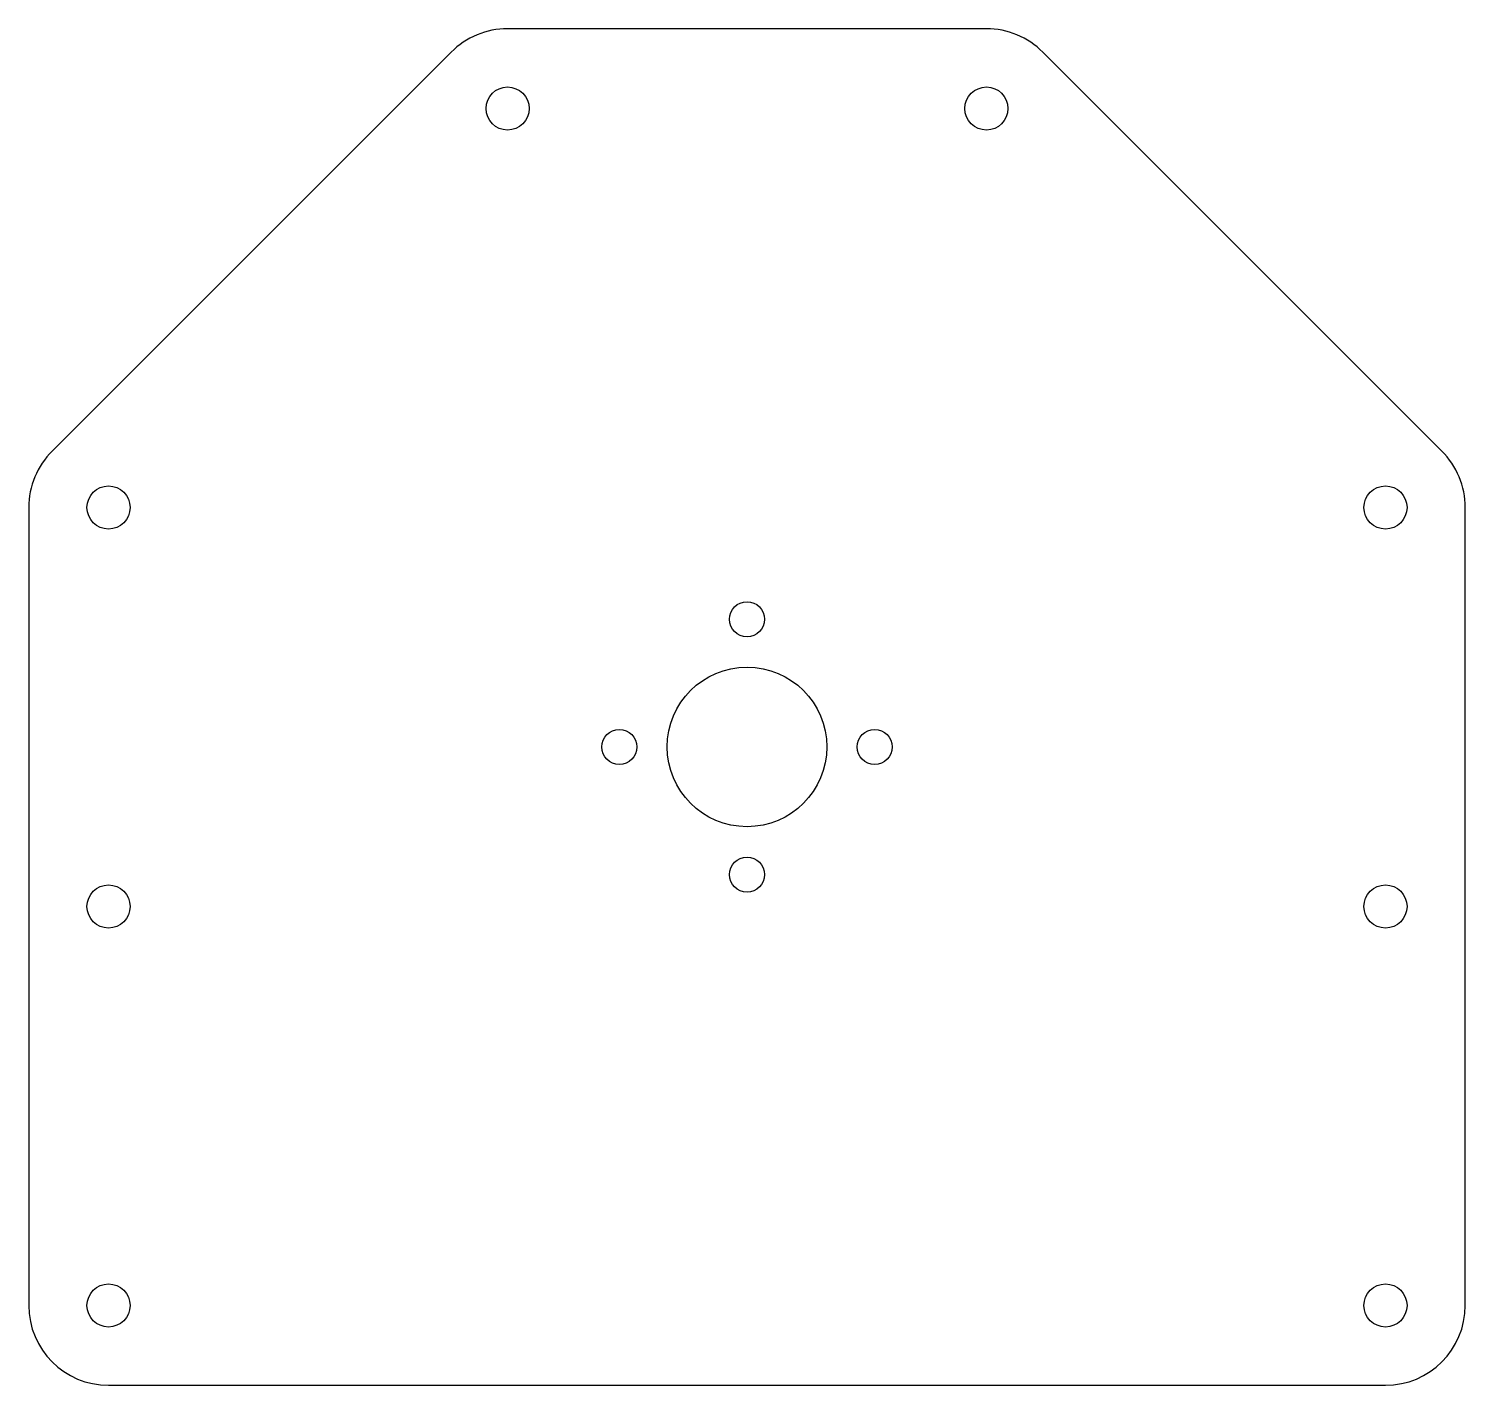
# Model space of a CAD drawing. Header units: millimetres. Extents: x -45 to 45, y -40 to 45.
import ezdxf

# ---------------------------------------------------------------- set-up
doc = ezdxf.new("R2010")
doc.units = ezdxf.units.MM

msp = doc.modelspace()

# ---------------------------------------------------------------- linework, layer by layer
at = {"color": 7, "linetype": 'Continuous', "lineweight": 25}
for p, q in [((15, 45), (-15, 45)), ((-18.536, 43.536), (-43.536, 18.536)), ((43.536, 18.536), (18.536, 43.536)), ((-45, 15), (-45, -35)), ((45, -35), (45, 15)), ((-40, -40), (40, -40))]:
    msp.add_line(p, q, dxfattribs=at)
for centre, radius in [((-15, 40), 1.35), ((15, 40), 1.35), ((-40, 15), 1.35), ((40, 15), 1.35), ((0, 8), 1.1), ((0, 0), 5), ((-8, 0), 1.1), ((8, 0), 1.1), ((0, -8), 1.1), ((-40, -10), 1.35), ((40, -10), 1.35), ((-40, -35), 1.35), ((40, -35), 1.35)]:
    msp.add_circle(centre, radius, dxfattribs=at)
for centre, start, end in [((-15, 40), 90, 135), ((15, 40), 45, 90), ((-40, 15), 135, 180), ((40, 15), 0, 45), ((-40, -35), 180, 270), ((40, -35), 270, 0)]:
    msp.add_arc(centre, 5, start, end, dxfattribs=at)

doc.saveas('drawing.dxf')
